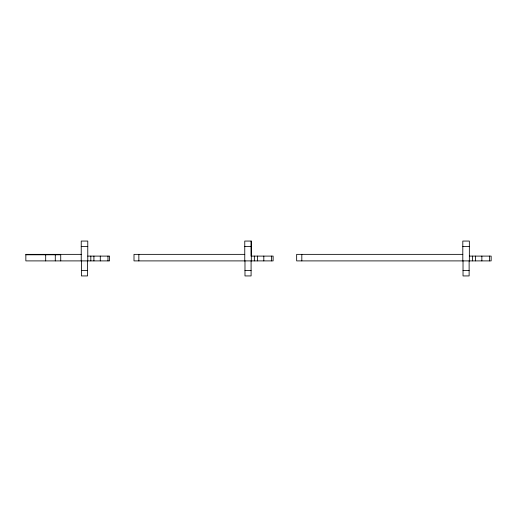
<?xml version="1.0" encoding="UTF-8"?>
<svg xmlns="http://www.w3.org/2000/svg" width="517" height="517" viewBox="0 0 517 517"><rect width="100%" height="100%" fill="white"/><g stroke="black" fill="none" stroke-linecap="round" stroke-linejoin="round"><path stroke-width="0.78" d="M81.234 246.506L87.774 246.506M244.761 246.506L251.307 246.506M462.805 246.506L469.346 246.506M81.234 254.358L25.85 254.358L25.85 260.898L109.578 260.898L109.578 256.102L87.774 256.102M244.761 254.358L134 254.358L134 260.898L273.112 260.898L273.112 256.102L251.307 256.102M462.805 254.358L296.655 254.358L296.655 260.898L491.15 260.898L491.15 256.102L469.346 256.102M25.85 254.791L60.728 254.791L60.735 260.898M81.453 270.494L87.554 270.494M244.98 270.494L251.088 270.494M463.025 270.494L469.126 270.494M489.541 256.102L489.541 260.898M481.857 256.102L481.857 260.898M475.485 256.102L475.485 260.898M472.396 256.102L472.396 260.898M469.346 260.898L469.346 241.058L462.805 241.058L462.805 260.898M469.126 260.898L469.126 275.929L463.025 275.942L463.025 260.898M301.818 254.358L301.818 260.898M271.503 256.102L271.503 260.898M263.812 256.102L263.812 260.898M257.44 256.102L257.44 260.898M254.358 256.102L254.358 260.898M251.307 260.898L251.307 241.058L244.761 241.058L244.761 260.898M251.088 241.058L251.088 256.135M251.088 260.898L251.088 275.929L244.98 275.942L244.98 260.898M138.847 254.358L138.847 260.898M107.969 256.102L107.969 260.898M100.285 256.102L100.285 260.898M93.913 256.102L93.913 260.898M90.824 256.102L90.824 260.898M87.774 260.898L87.774 241.058L81.234 241.058L81.234 260.898M87.554 260.898L87.554 275.929L81.453 275.942L81.453 260.898M55.287 254.791L55.287 260.898M45.69 254.791L45.69 260.898"/></g></svg>
